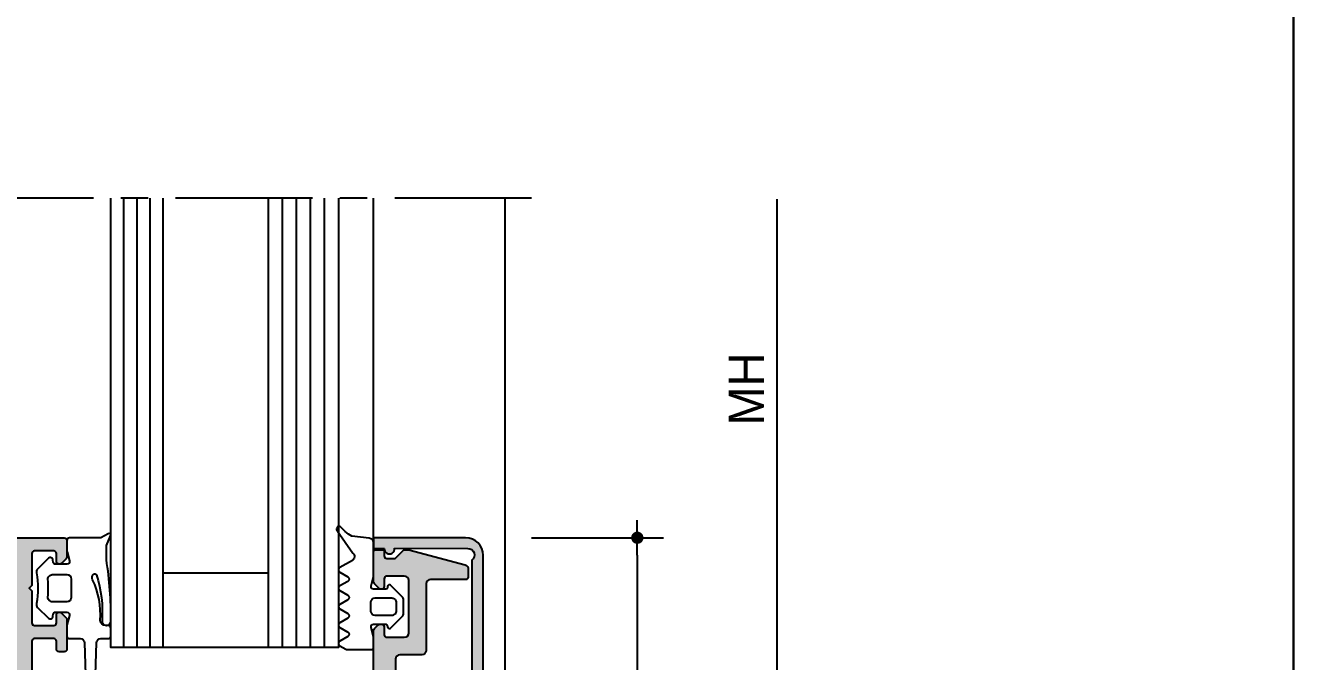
# Model space of a CAD drawing. Header units: millimetres. Extents: x -153 to 2280, y 0 to 724.
# Drawn here: x 1517.6 to 1590, y 510.1 to 546.4 of the extents above; entities that cross this region are included whole.
import ezdxf

# ---------------------------------------------------------------- set-up
doc = ezdxf.new("R2010")
doc.units = ezdxf.units.MM
doc.header["$LTSCALE"] = 0.025
doc.header["$MEASUREMENT"] = 0
doc.linetypes.add('CENTER', pattern=[2, 1.25, -0.25, 0.25, -0.25])
doc.layers.get('0').update_dxf_attribs({"lineweight": 5})
for name, color, linetype in [('ASSI', 1, 'CENTER'), ('FILL', 253, 'Continuous'), ('FINE', 7, 'Continuous'), ('GOMMA', 80, 'Continuous'), ('GROSSA', 8, 'Continuous'), ('MARCHIO', 7, 'Continuous'), ('QUOTE', 254, 'Continuous'), ('VETRO', 140, 'Continuous')]:
    doc.layers.add(name, color=color, linetype=linetype)
doc.styles.add('Aluk Text', font='GOTHIC.TTF')
doc.styles.get("Standard").update_dxf_attribs({"font": 'arial.ttf'})
doc.dimstyles.new('SCALA_1-2$0', dxfattribs={"dimtxt": 2, "dimasz": 1, "dimexe": 1.5, "dimexo": 1.5, "dimgap": 1, "dimtad": 3, "dimlfac": 2, "dimdsep": 46, "dimtxsty": 'Standard', "dimblk1": 'PUNTO', "dimblk2": 'PUNTO', "dimsah": 1, "dimcen": 0, "dimclrt": 2, "dimaunit": 1, "dimadec": 0, "dimazin": 0, "dimtfac": 0.7, "dimtmove": 0, "dimatfit": 3, "dimldrblk": 'PUNTO', "dimfxl": 1, "dimtolj": 2, "dimarcsym": 0})

# ---------------------------------------------------------------- blocks, each defined once
blk = doc.blocks.new('k0855')
at = {"layer": 'GROSSA'}
blk.add_lwpolyline([(11.64999999999986, 0.8000000000004093, -0.4142135623730784), (11.14999999999986, 0.3000000000004093), (0.2999999999997272, 0.3000000000000682), (0, 0), (-0.3000000000001819, 0.3000000000000682), (-11.15000000000009, 0.2999999999997272, -0.4142135623731075), (-11.65000000000009, 0.7999999999997272), (-11.65000000000009, 3.300000000000637, 0.414213562373095), (-12.15000000000009, 3.800000000000637), (-19.75, 3.800000000000523, -0.414213562373095), (-20.25, 4.300000000000523), (-20.25, 8.300000000000523, 0.4142135623730795), (-20.55000000000018, 8.600000000000477), (-21.59774739507475, 8.600000000000477, 0.3394542588633896), (-21.88752514296152, 8.377645713531251), (-23.65000000000009, 1.800000000000523), (-23.65000000000009, 1.24487273393197), (-22.65000000000009, 0.2448727339319703), (-22.65000000000009, -0.6999999999995907, -0.4142135623731159), (-22.95000000000027, -0.9999999999995453), (-23.5, -0.9999999999995453, 0.414213562373109), (-23.65000000000009, -1.149999999999523), (-23.65000000000009, -2.049999999999272, 0.4142135623730534), (-23.5, -2.19999999999925), (-19.97426406871182, -2.199999999999363, 0.1989123673796788), (-19.76213203435577, -2.112132034355341), (-19.237867965644, -1.587867965643682, 0.1989123673796275), (-19.15000000000009, -1.37573593128775), (-19.15000000000009, -1.299999999999613, 0.4142135623731283), (-19.45000000000027, -0.9999999999995453), (-20.35000000000014, -0.9999999999995453, -0.414213562373095), (-20.65000000000009, -0.699999999999477), (-20.65000000000009, 1.300000000000637, -0.414213562373095), (-20.15000000000009, 1.800000000000637), (-14.15000000000009, 1.800000000000637, -0.414213562373095), (-13.65000000000009, 1.300000000000637), (-13.65000000000009, -0.699999999999477, -0.414213562373095), (-13.95000000000005, -0.9999999999995453), (-14.85000000000014, -0.9999999999995453, 0.414213562373095), (-15.15000000000009, -1.2999999999995), (-15.15000000000009, -1.475735931287431, 0.1989123673796724), (-15.06213203435618, -1.687867965643477), (-14.63786796564318, -2.112132034356478, 0.1989123673796574), (-14.42573593128691, -2.200000000000387), (14.42573593128782, -2.199999999999363, 0.1989123673796421), (14.63786796564386, -2.112132034355341), (15.06213203435573, -1.687867965643477, 0.1989123673796492), (15.14999999999964, -1.475735931287431), (15.14999999999964, -1.2999999999995, 0.4142135623731088), (14.84999999999991, -0.9999999999995453), (13.94999999999982, -0.9999999999995453, -0.414213562373095), (13.64999999999986, -0.699999999999477), (13.64999999999986, 1.300000000000637, -0.414213562373095), (14.14999999999986, 1.800000000000637), (20.13763493782221, 1.800000000000637, -0.414213562373095), (20.63763493782221, 1.300000000000637), (20.63763493782221, -0.699999999999477, -0.414213562373095), (20.33763493782226, -0.9999999999995453), (19.43763493782217, -0.9999999999995453, 0.4142135623731283), (19.13763493782221, -1.299999999999613), (19.13763493782221, -1.37573593128775, 0.198912367379612), (19.22550290346635, -1.587867965643682), (19.74976697217789, -2.112132034355341, 0.1989123673796789), (19.96189900653394, -2.199999999999363), (23.48763493782212, -2.19999999999925, 0.4142135623730674), (23.63763493782221, -2.049999999999272), (23.63763493782221, -1.149999999999523, 0.4142135623731507), (23.48763493782235, -0.9999999999995453), (22.93763493782217, -0.9999999999995453, -0.414213562373095), (22.63763493782221, -0.6999999999995907), (22.63763493782221, 0.2448727339319703), (23.63763493782221, 1.24487273393197), (23.63763493782221, 1.800000000000523), (21.91487984844571, 8.229409522551805, 0.3394542588633856), (21.43191693530116, 8.600000000000477), (20.53763493782208, 8.600000000000477, 0.4142135623730811), (20.23763493782235, 8.300000000000523), (20.23763493782212, 4.300000000000523, -0.414213562373095), (19.73763493782212, 3.800000000000523), (12.14999999999986, 3.800000000000637, 0.414213562373095), (11.64999999999986, 3.300000000000637)], format="xyb", close=True, dxfattribs=at)
blk = doc.blocks.new('PUNTO')
blk.add_line((-1, 0), (1, 0))
at = {"const_width": 0.35}
blk.add_lwpolyline([(-0.1750000000000114, 0, 1), (0.1750000000000114, 0, 1)], format="xyb", close=True, dxfattribs=at)
blk = doc.blocks.new('*D51')
at = {"layer": 'Defpoints', "color": 0, "transparency": 16777216}
for p in [(1545.010005218912, 517.1267846382935), (1545.010005218912, 492.1184577240328), (1552.553437739289, 492.1184577240328)]:
    blk.add_point(p, dxfattribs=at)
at = {"layer": 'QUOTE', "color": 0, "lineweight": -2, "transparency": 16777216}
for p, q in [((1546.510005218912, 517.1267846382935), (1554.053437739288, 517.1267846382935)), ((1552.553437739288, 516.1267846382935), (1552.553437739289, 493.1184577240328)), ((1546.510005218912, 492.1184577240328), (1554.053437739289, 492.1184577240328))]:
    blk.add_line(p, q, dxfattribs=at)
for p, rotation in [((1552.553437739288, 517.1267846382935), 90), ((1552.553437739289, 492.1184577240328), 270)]:
    blk.add_blockref('PUNTO', p, dxfattribs=dict(at, rotation=rotation))
at = {"layer": 'QUOTE', "color": 2, "transparency": 16777216, "insert": (1550.503131824944, 504.6226211811626), "char_height": 2, "attachment_point": 5, "rotation": 90, "style": 'Aluk Text'}
blk.add_mtext('\\A2;50', dxfattribs=at)

msp = doc.modelspace()

# ---------------------------------------------------------------- hatches: boundary and pattern name
at = {"layer": 'FILL'}
h = msp.add_hatch(color=256, dxfattribs=at)
edge = h.paths.add_edge_path()
edge.add_arc((1526.856332909465, 507.2179170336269), 0.1548696487026567, 1.85579808222559, 88.26417584624318, ccw=False)
edge.add_line((1527.011121328528, 507.2229323514939), (1527.011121328528, 506.6350643858504))
edge.add_arc((1526.861121328528, 506.6350643858504), 0.1500000000001478, 315.0000000000269, 359.99999999999454, ccw=False)
edge.add_line((1526.967187345706, 506.5289983686724), (1526.70505531135, 506.2668663343164))
edge.add_arc((1526.582996328528, 506.3889253171384), 0.1726174689163832, 185.3160638226787, 315.0000000000033, ccw=False)
edge.add_line((1526.411121328528, 506.3729323514944), (1526.411121328528, 506.6229323514944))
edge.add_arc((1526.261121328528, 506.6229323514945), 0.1499999999999773, 359.9999999999837, 450)
edge.add_line((1526.261121328528, 506.7729323514944), (1525.776676678475, 506.7729323514944))
edge.add_arc((1525.776676678475, 506.6229323514945), 0.1500000000000057, 90.00000000001086, 150.0000000000191)
edge.add_line((1525.646772867907, 506.6979323514944), (1525.040555085258, 505.6479323514944))
edge.add_line((1525.040555085258, 505.6479323514944), (1524.910651274691, 505.5729323514944))
edge.add_line((1524.910651274691, 505.5729323514944), (1524.863196646744, 505.5729323514944))
edge.add_line((1524.863196646744, 505.5729323514944), (1524.713196646745, 505.7229323514945))
edge.add_line((1524.713196646745, 505.7229323514945), (1524.563196646744, 505.5729323514944))
edge.add_line((1524.563196646744, 505.5729323514944), (1524.066121328528, 505.5729323514944))
edge.add_line((1524.066121328528, 505.5729323514944), (1523.916121328528, 505.7229323514945))
edge.add_line((1523.916121328528, 505.7229323514945), (1523.766121328528, 505.5729323514944))
edge.add_line((1523.766121328528, 505.5729323514944), (1523.271121328528, 505.5729323514944))
edge.add_line((1523.271121328528, 505.5729323514944), (1523.121121328528, 505.7229323514945))
edge.add_line((1523.121121328528, 505.7229323514945), (1522.971121328528, 505.5729323514944))
edge.add_line((1522.971121328528, 505.5729323514944), (1522.476121328528, 505.5729323514944))
edge.add_line((1522.476121328528, 505.5729323514944), (1522.326121328528, 505.7229323514944))
edge.add_line((1522.326121328528, 505.7229323514944), (1522.176121328528, 505.5729323514944))
edge.add_line((1522.176121328528, 505.5729323514944), (1521.681121328528, 505.5729323514944))
edge.add_line((1521.681121328528, 505.5729323514944), (1521.531121328529, 505.7229323514945))
edge.add_line((1521.531121328528, 505.7229323514945), (1521.381121328528, 505.5729323514944))
edge.add_line((1521.381121328528, 505.5729323514944), (1520.886121328529, 505.5729323514944))
edge.add_line((1520.886121328528, 505.5729323514944), (1520.736121328528, 505.7229323514945))
edge.add_line((1520.736121328528, 505.7229323514945), (1520.586121328528, 505.5729323514944))
edge.add_line((1520.586121328528, 505.5729323514944), (1520.091121328529, 505.5729323514944))
edge.add_line((1520.091121328529, 505.5729323514944), (1519.941121328528, 505.7229323514944))
edge.add_line((1519.941121328528, 505.7229323514944), (1519.791121328528, 505.5729323514944))
edge.add_line((1519.791121328528, 505.5729323514944), (1519.296121328528, 505.5729323514944))
edge.add_line((1519.296121328528, 505.5729323514944), (1519.146121328528, 505.7229323514945))
edge.add_line((1519.146121328528, 505.7229323514945), (1518.995499108063, 505.5723101310292))
edge.add_arc((1518.961415990266, 504.6226212412618), 0.9503002926792825, 87.94461000808217, 272.0553899919109)
edge.add_line((1518.995499108063, 503.6729323514945), (1519.393621328529, 503.6729323514944))
edge.add_line((1519.393621328528, 503.6729323514944), (1519.543621328528, 503.5229323514944))
edge.add_line((1519.543621328528, 503.5229323514944), (1519.693621328528, 503.6729323514944))
edge.add_line((1519.693621328528, 503.6729323514944), (1520.188621328528, 503.6729323514944))
edge.add_line((1520.188621328528, 503.6729323514944), (1520.338621328528, 503.5229323514944))
edge.add_line((1520.338621328528, 503.5229323514944), (1520.488621328529, 503.6729323514944))
edge.add_line((1520.488621328528, 503.6729323514944), (1520.983621328528, 503.6729323514944))
edge.add_line((1520.983621328528, 503.6729323514944), (1521.133621328529, 503.5229323514944))
edge.add_line((1521.133621328528, 503.5229323514944), (1521.283621328528, 503.6729323514944))
edge.add_line((1521.283621328528, 503.6729323514944), (1521.778621328529, 503.6729323514944))
edge.add_line((1521.778621328529, 503.6729323514944), (1521.928621328529, 503.5229323514944))
edge.add_line((1521.928621328528, 503.5229323514944), (1522.078621328528, 503.6729323514944))
edge.add_line((1522.078621328528, 503.6729323514944), (1522.573621328528, 503.6729323514944))
edge.add_line((1522.573621328528, 503.6729323514944), (1522.723621328528, 503.5229323514944))
edge.add_line((1522.723621328528, 503.5229323514944), (1522.873621328528, 503.6729323514944))
edge.add_line((1522.873621328528, 503.6729323514944), (1523.368621328528, 503.6729323514944))
edge.add_line((1523.368621328528, 503.6729323514944), (1523.518621328528, 503.5229323514944))
edge.add_line((1523.518621328528, 503.5229323514944), (1523.668621328528, 503.6729323514944))
edge.add_line((1523.668621328528, 503.6729323514944), (1524.163621328528, 503.6729323514944))
edge.add_line((1524.163621328528, 503.6729323514944), (1524.313621328528, 503.5229323514944))
edge.add_line((1524.313621328528, 503.5229323514944), (1524.463621328528, 503.6729323514944))
edge.add_line((1524.463621328528, 503.6729323514944), (1524.910651274691, 503.6729323514944))
edge.add_arc((1524.910651274691, 503.5229323514944), 0.1500000000000057, 30.000000000029274, 90.00000000001091, ccw=False)
edge.add_line((1525.040555085258, 503.5979323514945), (1525.646772867907, 502.5479323514944))
edge.add_arc((1525.776676678475, 502.6229323514943), 0.149999999999877, 210.0000000000033, 270.0000000000434)
edge.add_line((1525.776676678475, 502.4729323514945), (1526.261121328528, 502.4729323514945))
edge.add_arc((1526.261121328528, 502.6229323514945), 0.1500000000000057, 270.0000000000109, 360.0000000000109)
edge.add_line((1526.411121328528, 502.6229323514945), (1526.411121328528, 502.8729323514945))
edge.add_arc((1526.583476317581, 502.8556092228293), 0.1732233616980132, 45.423370102855586, 174.2605660744399, ccw=False)
edge.add_line((1526.70505531135, 502.9789983686725), (1526.967187345706, 502.7168663343165))
edge.add_arc((1526.861121328528, 502.6108003171385), 0.1500000000001178, 2.1714186004828662e-11, 44.99999999997692, ccw=False)
edge.add_line((1527.011121328528, 502.6108003171386), (1527.011121328528, 502.0229323514945))
edge.add_arc((1526.860809907237, 502.0229323515061), 0.1503114212912067, 270.1165613831425, 359.99999999556894, ccw=False)
edge.add_line((1526.861115697563, 501.8726212412619), (1524.659427861099, 501.872621241262))
edge.add_arc((1524.659427861099, 502.022621241262), 0.1499999999999773, 180, 270, ccw=False)
edge.add_arc((1524.359427861099, 502.0226212412619), 0.1500000000000341, 2.171258662545267e-11, 90.0000000000217)
edge.add_line((1524.359427861099, 502.1726212412619), (1522.959427861099, 502.1726212412619))
edge.add_arc((1522.959427861099, 502.022621241262), 0.1499999999999773, 90, 180)
edge.add_arc((1522.659427861099, 502.022621241262), 0.1499999999999773, -90, 0, ccw=False)
edge.add_line((1522.659427861099, 501.872621241262), (1521.259427861099, 501.872621241262))
edge.add_arc((1521.259427861099, 502.022621241262), 0.1499999999999773, 180, 270, ccw=False)
edge.add_arc((1520.959427861099, 502.022621241262), 0.1499999999999773, 0, 90)
edge.add_line((1520.959427861099, 502.1726212412619), (1519.561115697586, 502.1726212412619))
edge.add_arc((1519.561115697586, 502.022621241262), 0.1499999999999773, 90, 180)
edge.add_arc((1519.261115697586, 502.022621241262), 0.1499999999999773, -90, 0, ccw=False)
edge.add_line((1519.261115697586, 501.872621241262), (1518.161115697586, 501.872621241262))
edge.add_arc((1518.161115697586, 501.722621241262), 0.1499999999999773, 90, 180)
edge.add_line((1518.011115697586, 501.722621241262), (1518.011115697586, 498.0226212412618))
edge.add_arc((1518.161115697586, 498.0226212412618), 0.1499999999999773, 180, 270)
edge.add_line((1518.161115697586, 497.8726212412619), (1519.261115697586, 497.8726212412619))
edge.add_arc((1519.261115697586, 498.0226212412618), 0.1500000000000057, 270.0000000000109, 359.9999999999891)
edge.add_line((1519.411115697586, 498.0226212412618), (1519.411115697586, 498.4726212412619))
edge.add_arc((1519.561115697586, 498.4726212412619), 0.1499999999999773, 90, 180, ccw=False)
edge.add_line((1519.561115697586, 498.6226212412619), (1519.861115697586, 498.622621241262))
edge.add_arc((1519.861115697586, 498.472621241262), 0.1500000000000057, -3.26281224261038e-11, 89.99999999998909, ccw=False)
edge.add_line((1520.011115697586, 498.4726212412619), (1520.011115697586, 496.7847532756178))
edge.add_arc((1519.861115697586, 496.7847532756179), 0.1500000000000909, 314.9999999999885, 359.99999999998374, ccw=False)
edge.add_line((1519.967181714764, 496.6786872584398), (1519.705049680408, 496.4165552240839))
edge.add_arc((1519.59898366323, 496.5226212412618), 0.149999999999957, 270.0000000000434, 315.00000000003837, ccw=False)
edge.add_line((1519.59898366323, 496.3726212412619), (1519.561115697586, 496.3726212412619))
edge.add_arc((1519.561115697586, 496.5226212412618), 0.1499999999999631, 179.9999999999946, 270, ccw=False)
edge.add_line((1519.411115697586, 496.5226212412618), (1519.411115697586, 496.9726212412619))
edge.add_arc((1519.261115697586, 496.9726212412618), 0.1500000000000341, 2.171258662545267e-11, 90.0000000000217)
edge.add_line((1519.261115697586, 497.1226212412619), (1518.161115697586, 497.122621241262))
edge.add_arc((1518.161115697586, 496.9726212412619), 0.1500000000000199, 90.0000000000217, 180.0000000000271)
edge.add_line((1518.011115697586, 496.9726212412619), (1518.011115697586, 495.1468340443811))
edge.add_line((1518.011115697586, 495.1468340443811), (1517.861115697586, 494.9976212412619))
edge.add_line((1517.861115697586, 494.9976212412619), (1518.011115697586, 494.8484084381428))
edge.add_line((1518.011115697586, 494.8484084381428), (1518.011115697586, 493.0226212412618))
edge.add_arc((1518.161115697586, 493.0226212412618), 0.1499999999999773, 179.9999999999946, 270)
edge.add_line((1518.161115697586, 492.8726212412619), (1519.261115697586, 492.8726212412619))
edge.add_arc((1519.261115697586, 493.0226212412619), 0.1500000000000199, 269.9999999999783, 359.9999999999837)
edge.add_line((1519.411115697586, 493.0226212412618), (1519.411115697586, 493.4726212412619))
edge.add_arc((1519.561115697586, 493.4726212412618), 0.1500000000000341, 89.99999999997829, 179.9999999999783, ccw=False)
edge.add_line((1519.561115697586, 493.6226212412619), (1519.59898366323, 493.6226212412619))
edge.add_arc((1519.59898366323, 493.4726212412619), 0.1499999999999346, 44.99999999996538, 89.99999999996737, ccw=False)
edge.add_line((1519.705049680408, 493.5786872584398), (1519.967181714764, 493.3165552240839))
edge.add_arc((1519.861115697586, 493.2104892069058), 0.1500000000000876, 1.63140612130519e-11, 45.00000000001148, ccw=False)
edge.add_line((1520.011115697586, 493.2104892069059), (1520.011115697586, 492.2726212412618))
edge.add_arc((1519.861115697586, 492.2726212412618), 0.1499999999999773, -90, 5.4001247917767614e-12, ccw=False)
edge.add_line((1519.861115697586, 492.1226212412619), (1465.511115697586, 492.1226212412619))
edge.add_arc((1465.511115697586, 492.6226212412619), 0.5, 180, 270, ccw=False)
edge.add_line((1465.011115697586, 492.6226212412619), (1465.011115697586, 516.6226212412619))
edge.add_arc((1465.511115697586, 516.6226212412619), 0.5, 90, 180, ccw=False)
edge.add_line((1465.511115697586, 517.1226212412619), (1519.861115697586, 517.1226212412619))
edge.add_arc((1519.861115697586, 516.9726212412619), 0.1499999999999631, -5.5138116294983774e-12, 90, ccw=False)
edge.add_line((1520.011115697586, 516.9726212412619), (1520.011115697586, 516.0347532756178))
edge.add_arc((1519.861115697586, 516.0347532756178), 0.149999999999892, -44.999999999984595, 1.0913936421275139e-11, ccw=False)
edge.add_line((1519.967181714764, 515.9286872584399), (1519.705049680408, 515.6665552240839))
edge.add_arc((1519.59898366323, 515.7726212412618), 0.1499999999999269, 270.00000000003257, 315.00000000003456, ccw=False)
edge.add_line((1519.59898366323, 515.6226212412619), (1519.561115697586, 515.6226212412619))
edge.add_arc((1519.561115697586, 515.7726212412618), 0.1499999999999631, 179.9999999999946, 270, ccw=False)
edge.add_line((1519.411115697586, 515.7726212412618), (1519.411115697586, 516.2226212412619))
edge.add_arc((1519.261115697586, 516.2226212412619), 0.1500000000000341, 1.62844399690895e-11, 90.0000000000217)
edge.add_line((1519.261115697586, 516.3726212412619), (1518.161115697586, 516.3726212412619))
edge.add_arc((1518.161115697586, 516.2226212412619), 0.1499999999999631, 90, 180.0000000000054)
edge.add_line((1518.011115697586, 516.2226212412619), (1518.011115697586, 514.3968340443811))
edge.add_line((1518.011115697586, 514.3968340443811), (1517.861115697586, 514.2476212412619))
edge.add_line((1517.861115697586, 514.2476212412619), (1518.011115697586, 514.0984084381427))
edge.add_line((1518.011115697586, 514.0984084381427), (1518.011115697586, 512.2726212412618))
edge.add_arc((1518.161115697586, 512.2726212412618), 0.1499999999999773, 179.9999999999946, 270)
edge.add_line((1518.161115697586, 512.1226212412619), (1519.261115697586, 512.122621241262))
edge.add_arc((1519.261115697586, 512.272621241262), 0.1500000000000341, 269.9999999999783, 359.9999999999783)
edge.add_line((1519.411115697586, 512.272621241262), (1519.411115697586, 512.7226212412619))
edge.add_arc((1519.561115697586, 512.7226212412619), 0.1499999999999773, 90, 180.0000000000054, ccw=False)
edge.add_line((1519.561115697586, 512.8726212412619), (1519.59898366323, 512.8726212412619))
edge.add_arc((1519.59898366323, 512.722621241262), 0.149999999999892, 45.00000000001529, 90.00000000001091, ccw=False)
edge.add_line((1519.705049680408, 512.8286872584399), (1519.967181714764, 512.566555224084))
edge.add_arc((1519.861115697586, 512.4604892069061), 0.1500000000000072, -3.802824721788056e-11, 44.99999999996538, ccw=False)
edge.add_line((1520.011115697586, 512.460489206906), (1520.011115697586, 510.7726212412618))
edge.add_arc((1519.861115697586, 510.7726212412618), 0.1499999999999773, -90, 5.4001247917767614e-12, ccw=False)
edge.add_line((1519.861115697586, 510.6226212412619), (1519.561115697586, 510.622621241262))
edge.add_arc((1519.561115697586, 510.7726212412619), 0.1499999999999204, 180.0000000000217, 270.00000000002166, ccw=False)
edge.add_line((1519.411115697586, 510.7726212412618), (1519.411115697586, 511.222621241262))
edge.add_arc((1519.261115697586, 511.222621241262), 0.1499999999999773, 0, 90)
edge.add_line((1519.261115697586, 511.372621241262), (1518.161115697586, 511.372621241262))
edge.add_arc((1518.161115697586, 511.222621241262), 0.1499999999999773, 90, 180)
edge.add_line((1518.011115697586, 511.222621241262), (1518.011115697586, 507.5226212412618))
edge.add_arc((1518.161115697586, 507.5226212412618), 0.1499999999999773, 180, 270)
edge.add_line((1518.161115697586, 507.3726212412619), (1519.261115697586, 507.3726212412618))
edge.add_arc((1519.261115697586, 507.2226212412618), 0.1499999999999773, 0, 90, ccw=False)
edge.add_arc((1519.561115697586, 507.2226212412618), 0.1499999999999773, 180, 270)
edge.add_line((1519.561115697586, 507.0726212412618), (1520.959427861099, 507.0726212412618))
edge.add_arc((1520.959427861099, 507.2226212412618), 0.1499999999999773, 270, 360)
edge.add_arc((1521.259427861099, 507.2226212412618), 0.1499999999999773, 90, 180, ccw=False)
edge.add_line((1521.259427861099, 507.3726212412618), (1522.659427861099, 507.3726212412618))
edge.add_arc((1522.659427861099, 507.2226212412618), 0.1499999999999773, 0, 90, ccw=False)
edge.add_arc((1522.959427861099, 507.2226212412618), 0.1499999999999773, 180, 270)
edge.add_line((1522.959427861099, 507.0726212412618), (1524.359427861099, 507.0726212412618))
edge.add_arc((1524.359427861099, 507.2226212412618), 0.1500000000000341, 269.9999999999783, 359.9999999999783)
edge.add_arc((1524.659427861099, 507.2226212412618), 0.1499999999999773, 90, 180, ccw=False)
edge.add_line((1524.659427861099, 507.3726212412618), (1526.8610240989, 507.3726212412618))
edge.add_line((1526.8610240989, 507.3726212412618), (1526.861024098901, 507.3727156151157))
edge = h.paths.add_edge_path(flags=16)
edge.add_line((1466.161115697586, 493.1226212412619), (1467.611115697586, 493.1226212412619))
edge.add_arc((1467.611115697586, 493.2726212412619), 0.1499999999999915, 270.0000000000054, 359.9999999999946)
edge.add_line((1467.761115697586, 493.2726212412619), (1467.761115697586, 494.4726212412619))
edge.add_arc((1467.911115697586, 494.4726212412619), 0.1500000000000199, 89.9999999999946, 180.0000000000054, ccw=False)
edge.add_line((1467.911115697586, 494.6226212412619), (1468.361115697586, 494.6226212412619))
edge.add_arc((1468.361115697586, 494.4726212412619), 0.1500000000000199, -5.5138116294983774e-12, 90.0000000000054, ccw=False)
edge.add_line((1468.511115697586, 494.4726212412619), (1468.511115697586, 493.2726212412619))
edge.add_arc((1468.661115697586, 493.2726212412619), 0.1500000000000341, 180, 270)
edge.add_line((1468.661115697586, 493.1226212412619), (1471.511115697586, 493.1226212412619))
edge.add_line((1471.511115697586, 493.1226212412619), (1471.511115697586, 493.0226212412619))
edge.add_line((1471.511115697586, 493.0226212412619), (1491.261115697586, 493.0226212412619))
edge.add_line((1491.261115697586, 493.0226212412619), (1491.261115697586, 493.1226212412619))
edge.add_line((1491.261115697586, 493.1226212412619), (1494.261115697586, 493.1226212412618))
edge.add_line((1494.261115697586, 493.1226212412618), (1494.261115697586, 493.0226212412619))
edge.add_line((1494.261115697586, 493.0226212412619), (1514.011115697586, 493.0226212412618))
edge.add_line((1514.011115697586, 493.0226212412618), (1514.011115697586, 493.1226212412619))
edge.add_line((1514.011115697586, 493.1226212412619), (1516.861115697586, 493.1226212412619))
edge.add_arc((1516.861115697586, 493.2726212412618), 0.1499999999999773, 270, 360)
edge.add_line((1517.011115697586, 493.2726212412618), (1517.011115697586, 515.9726212412619))
edge.add_arc((1516.861115697586, 515.9726212412619), 0.1500000000000057, 1.085629331272839e-11, 90.00000000001086)
edge.add_line((1516.861115697586, 516.1226212412619), (1514.011115697586, 516.1226212412619))
edge.add_line((1514.011115697586, 516.1226212412619), (1514.011115697586, 516.2226212412619))
edge.add_line((1514.011115697586, 516.2226212412619), (1494.261115697586, 516.2226212412619))
edge.add_line((1494.261115697586, 516.2226212412619), (1494.261115697586, 516.1226212412619))
edge.add_line((1494.261115697586, 516.1226212412619), (1491.261115697586, 516.1226212412619))
edge.add_line((1491.261115697586, 516.1226212412619), (1491.261115697586, 516.2226212412619))
edge.add_line((1491.261115697586, 516.2226212412619), (1471.511115697586, 516.2226212412619))
edge.add_line((1471.511115697586, 516.2226212412619), (1471.511115697586, 516.1226212412619))
edge.add_line((1471.511115697586, 516.1226212412619), (1468.661115697586, 516.1226212412619))
edge.add_arc((1468.661115697586, 515.9726212412619), 0.1500000000000057, 89.99999999998914, 179.9999999999891)
edge.add_line((1468.511115697586, 515.9726212412619), (1468.511115697586, 514.7726212412618))
edge.add_arc((1468.361115697586, 514.7726212412618), 0.1499999999999915, -89.99999999999471, 1.63140612130519e-11, ccw=False)
edge.add_line((1468.361115697586, 514.6226212412619), (1467.911115697586, 514.6226212412619))
edge.add_arc((1467.911115697586, 514.7726212412618), 0.1499999999999631, 179.9999999999946, 270.0000000000054, ccw=False)
edge.add_line((1467.761115697586, 514.7726212412618), (1467.761115697586, 515.9726212412618))
edge.add_arc((1467.611115697586, 515.9726212412618), 0.1499999999999915, 5.42814665636471e-12, 90.00000000000541)
edge.add_line((1467.611115697586, 516.1226212412619), (1466.161115697586, 516.1226212412619))
edge.add_arc((1466.161115697586, 515.9726212412619), 0.1499999999999915, 90.00000000000541, 180.0000000000163)
edge.add_line((1466.011115697586, 515.9726212412618), (1466.011115697586, 493.2726212412618))
edge.add_arc((1466.161115697586, 493.2726212412618), 0.1500000000000057, 179.9999999999891, 269.9999999999891)
h = msp.add_hatch(color=256, dxfattribs=at)
edge = h.paths.add_edge_path()
edge.add_line((1538.699217806973, 516.5284189306498), (1542.883558717134, 516.5225749985317))
edge.add_arc((1542.883558717132, 516.1475749985325), 0.3749999999992042, -53.13010235390237, 89.99999999978718, ccw=False)
edge.add_line((1543.108558717133, 515.8475749985341), (1543.108558717135, 493.3975749985312))
edge.add_arc((1542.883558717133, 493.0975749985329), 0.3749999999998352, -89.99999999999562, 53.13010235375822, ccw=False)
edge.add_line((1542.883558717133, 492.7225749985331), (1538.699214697418, 492.7200171124539))
edge.add_arc((1538.409418293252, 492.7518299332463), 0.2915373242559918, 353.735357096992, 542.0693384539909)
edge.add_line((1538.118071092036, 492.7413028359224), (1537.51000521891, 492.7193319070821))
edge.add_line((1537.51000521891, 492.7193319070821), (1537.51000521891, 492.119728192337))
edge.add_line((1537.51000521891, 492.119728192337), (1542.758327865477, 492.118457741154))
edge.add_arc((1542.758558717134, 493.1184577145077), 0.9999999999999393, 269.9867731742742, 360.0000000000024)
edge.add_line((1543.758558717133, 493.1184577145077), (1543.758558717133, 516.1267847680155))
edge.add_arc((1542.758558717133, 516.1267847680155), 1, 359.9999999999976, 449.970815914152)
edge.add_line((1542.759068075499, 517.1267846382925), (1537.510009161452, 517.1295881771064))
edge.add_line((1537.510009161452, 517.1295881771064), (1537.510009161452, 516.5299844005561))
edge.add_line((1537.510009161452, 516.5299844005561), (1538.118058604894, 516.5075633813082))
edge.add_arc((1538.409397934031, 516.4968206287627), 0.291537324256004, 177.8882506344226, 366.2222319914212)
h = msp.add_hatch(color=256, dxfattribs=at)
edge = h.paths.add_edge_path()
edge.add_arc((1539.010005218911, 510.1976212412615), 0.25, 90, 180)
edge.add_line((1538.760005218911, 510.1976212412615), (1538.76000521891, 504.7726212412614))
edge.add_line((1538.76000521891, 504.7726212412614), (1538.61000521891, 504.6226212412615))
edge.add_line((1538.61000521891, 504.6226212412615), (1538.76000521891, 504.4726212412614))
edge.add_line((1538.76000521891, 504.4726212412614), (1538.76000521891, 499.0476212412615))
edge.add_arc((1539.01000521891, 499.0476212412615), 0.25, 180, 270)
edge.add_line((1539.01000521891, 498.7976212412615), (1540.260005218911, 498.7976212412615))
edge.add_arc((1540.260005218911, 498.5476212412615), 0.25, 0, 90, ccw=False)
edge.add_line((1540.510005218911, 498.5476212412615), (1540.510005218911, 494.7476212412615))
edge.add_arc((1540.760005218911, 494.7476212412615), 0.25, 180, 270)
edge.add_line((1540.760005218911, 494.4976212412615), (1542.760005218911, 494.4976212412615))
edge.add_arc((1542.760005218911, 494.3476212412615), 0.1500000000000341, -2.1714186004828662e-11, 89.99999999997829, ccw=False)
edge.add_line((1542.910005218911, 494.3476212412614), (1542.910005218911, 493.8237475437242))
edge.add_arc((1542.760005218911, 493.8237475437242), 0.1500000000000057, -74.99999999999449, 1.0913936421275139e-11, ccw=False)
edge.add_line((1542.798828075676, 493.6788586697808), (1539.510005218911, 492.7976212412615))
edge.add_line((1539.510005218911, 492.7976212412615), (1539.232441585876, 492.7976212412615))
edge.add_line((1539.232441585877, 492.7976212412615), (1538.732441585877, 493.2976212412615))
edge.add_line((1538.732441585877, 493.2976212412615), (1538.260005218911, 493.2976212412615))
edge.add_arc((1538.260005218911, 493.1476212412614), 0.1500000000000341, 90.0000000000217, 180.0000000000217)
edge.add_line((1538.110005218911, 493.1476212412614), (1538.110005218911, 492.8726212412615))
edge.add_arc((1538.035005218911, 492.8726212412615), 0.07500000000001705, -89.99999999997829, 2.1714186004828662e-11, ccw=False)
edge.add_line((1538.035005218911, 492.7976212412615), (1537.585005218911, 492.7976212412615))
edge.add_arc((1537.585005218911, 492.8726212412615), 0.07500000000001705, 179.9999999999783, 269.9999999999783, ccw=False)
edge.add_line((1537.510005218911, 492.8726212412615), (1537.510005218911, 494.6354892069056))
edge.add_arc((1537.660005218911, 494.6354892069056), 0.1500000000000341, 135.0000000000077, 180.0000000000109, ccw=False)
edge.add_line((1537.553939201733, 494.7415552240836), (1537.816071236089, 495.0036872584395))
edge.add_arc((1537.922137253267, 494.8976212412615), 0.149999999999967, 89.99999999997829, 134.9999999999731, ccw=False)
edge.add_line((1537.922137253267, 495.0476212412615), (1537.960005218911, 495.0476212412615))
edge.add_arc((1537.960005218911, 494.8976212412614), 0.1500000000000483, -1.63140612130519e-11, 89.99999999998909, ccw=False)
edge.add_line((1538.110005218911, 494.8976212412614), (1538.110005218911, 494.4476212412615))
edge.add_arc((1538.260005218911, 494.4476212412615), 0.1500000000000057, 180.0000000000109, 270.0000000000109)
edge.add_line((1538.260005218911, 494.2976212412615), (1539.260005218911, 494.2976212412615))
edge.add_arc((1539.260005218911, 494.5476212412615), 0.25, 270, 360)
edge.add_line((1539.510005218911, 494.5476212412615), (1539.510005218911, 497.5476212412615))
edge.add_arc((1539.260005218911, 497.5476212412615), 0.25, 0, 90)
edge.add_line((1539.260005218911, 497.7976212412615), (1538.260005218911, 497.7976212412615))
edge.add_arc((1538.260005218911, 497.6476212412615), 0.1500000000000057, 89.99999999998914, 179.9999999999891)
edge.add_line((1538.110005218911, 497.6476212412615), (1538.110005218911, 497.1976212412615))
edge.add_arc((1537.960005218911, 497.1976212412615), 0.1499999999999773, -90, 0, ccw=False)
edge.add_line((1537.960005218911, 497.0476212412615), (1537.872137253267, 497.0476212412615))
edge.add_arc((1537.872137253267, 497.1976212412615), 0.1500000000000057, 225.0000000000384, 270.0000000000434, ccw=False)
edge.add_line((1537.766071236089, 497.0915552240834), (1537.553939201732, 497.3036872584399))
edge.add_arc((1537.660005218911, 497.4097532756179), 0.1500000000001479, 179.9999999999403, 224.9999999999424, ccw=False)
edge.add_line((1537.51000521891, 497.4097532756181), (1537.510005218911, 511.8354892069054))
edge.add_arc((1537.660005218911, 511.8354892069054), 0.1500000000000625, 135.0000000000153, 180.0000000000109, ccw=False)
edge.add_line((1537.553939201733, 511.9415552240835), (1537.766071236089, 512.1536872584394))
edge.add_arc((1537.872137253267, 512.0476212412614), 0.1500000000000273, 89.99999999996737, 134.9999999999654, ccw=False)
edge.add_line((1537.872137253267, 512.1976212412613), (1537.960005218911, 512.1976212412613))
edge.add_arc((1537.960005218911, 512.0476212412614), 0.1499999999999204, 2.1714186004828662e-11, 90.00000000002171, ccw=False)
edge.add_line((1538.110005218911, 512.0476212412615), (1538.110005218911, 511.5976212412614))
edge.add_arc((1538.260005218911, 511.5976212412614), 0.1500000000000057, 180.0000000000109, 270.0000000000109)
edge.add_line((1538.260005218911, 511.4476212412615), (1539.260005218911, 511.4476212412615))
edge.add_arc((1539.260005218911, 511.6976212412615), 0.25, 270, 360)
edge.add_line((1539.510005218911, 511.6976212412615), (1539.510005218911, 514.6914387101726))
edge.add_arc((1539.260005218911, 514.6914387101726), 0.25, 0, 90)
edge.add_line((1539.260005218911, 514.9414387101726), (1538.260005218911, 514.9414387101726))
edge.add_arc((1538.260005218911, 514.7914387101727), 0.1500000000000057, 89.99999999998914, 179.9999999999891)
edge.add_line((1538.110005218911, 514.7914387101727), (1538.110005218911, 514.3414387101726))
edge.add_arc((1537.960005218911, 514.3414387101726), 0.1500000000000057, 269.99999999998914, 359.99999999999454, ccw=False)
edge.add_line((1537.960005218911, 514.1914387101726), (1537.922137253267, 514.1914387101726))
edge.add_arc((1537.922137253267, 514.3414387101727), 0.1500000000000341, 224.999999999977, 269.99999999996743, ccw=False)
edge.add_line((1537.816071236089, 514.2353726929947), (1537.553939201733, 514.4975047273505))
edge.add_arc((1537.660005218911, 514.6035707445285), 0.1500000000000374, 179.9999999999891, 224.9999999999923, ccw=False)
edge.add_line((1537.510005218911, 514.6035707445285), (1537.510005218911, 516.3664387101726))
edge.add_arc((1537.585005218911, 516.3664387101726), 0.07500000000001705, 90.00000000002171, 180.0000000000217, ccw=False)
edge.add_line((1537.585005218911, 516.4414387101726), (1538.035005218911, 516.4414387101726))
edge.add_arc((1538.035005218911, 516.3664387101727), 0.074999999999946, 1.0913936421275139e-11, 90.00000000002171, ccw=False)
edge.add_line((1538.110005218911, 516.3664387101727), (1538.110005218911, 516.0914387101726))
edge.add_arc((1538.260005218911, 516.0914387101726), 0.1499999999999773, 180, 270)
edge.add_line((1538.260005218911, 515.9414387101726), (1538.732441585877, 515.9414387101726))
edge.add_line((1538.732441585877, 515.9414387101726), (1539.232441585877, 516.4414387101726))
edge.add_line((1539.232441585877, 516.4414387101726), (1539.510005218911, 516.4414387101726))
edge.add_line((1539.510005218911, 516.4414387101726), (1542.724709980186, 515.5800611654844))
edge.add_arc((1542.660005218911, 515.3385797089121), 0.2499999999999802, -6.480149750132114e-12, 74.99999999999761, ccw=False)
edge.add_line((1542.910005218911, 515.3385797089121), (1542.910005218911, 514.8914387101726))
edge.add_arc((1542.760005218911, 514.8914387101727), 0.1499999999999204, 269.9999999999783, 359.9999999999783, ccw=False)
edge.add_line((1542.760005218911, 514.7414387101727), (1540.760005218911, 514.7414387101726))
edge.add_arc((1540.760005218911, 514.4914387101726), 0.25, 90, 180)
edge.add_line((1540.510005218911, 514.4914387101726), (1540.510005218911, 510.6976212412615))
edge.add_arc((1540.260005218911, 510.6976212412615), 0.25, -90, 0, ccw=False)
edge.add_line((1540.260005218911, 510.4476212412615), (1539.010005218911, 510.4476212412615))

# ---------------------------------------------------------------- linework, layer by layer
at = {"layer": 'ASSI', "ltscale": 250}
msp.add_line((1546.524455073652, 536.5010398911489), (1462.510005217639, 536.5010398911489), dxfattribs=at)
at = {"layer": 'FINE'}
for p, q in [((1537.510005218911, 516.3664387101726), (1537.510005218911, 536.5010398911489)), ((1545.010005218911, 443.9053262860043), (1545.010005218911, 536.5010398911489))]:
    msp.add_line(p, q, dxfattribs=at)
at = {"layer": 'GOMMA'}
for points in [[(1537.510005218911, 510.8945299757173), (1537.510005218911, 511.4202266053056, 0.04008518434644911), (1537.504894092855, 511.484049462071), (1537.365116344968, 512.0057071189519, -0.4931454260312356), (1537.510005218911, 512.1945299757173), (1538.198799142058, 512.1945299757169, -0.3888787318528493), (1538.298418611867, 512.1032455499917), (1538.304318072934, 512.0358144014422, 0.6370702608073786), (1538.474648220862, 511.9738192975983), (1539.136781914208, 512.6359529909444, 0.1989123673796624), (1539.210005218911, 512.8127296862409), (1539.210005218911, 513.5763302651936, 0.1989123673796531), (1539.136781914208, 513.7531069604903), (1538.474648220862, 514.4152406538362, 0.637070260807382), (1538.304318072934, 514.3532455499924), (1538.298418611867, 514.2858144014428, -0.3888787318528493), (1538.198799142058, 514.1945299757176), (1537.510005218911, 514.1945299757173, -0.4931454260312984), (1537.365116344968, 514.3833528324827), (1537.510005218911, 514.9240854714907), (1537.510005218911, 516.8445299757174, 0.414213562373095), (1537.260005218911, 517.0945299757174), (1536.269706938475, 517.2126808764084, -0.07546705698885331), (1535.888463316774, 517.4895051808054), (1535.609586237623, 517.7572524927042, 0.8769764629927514), (1535.449775356909, 517.5063996581808), (1536.329527187458, 516.2433785301165, -0.5220051325606435), (1536.294698167724, 515.8346361661553), (1535.585005217732, 515.4248947524447, 0.5773502698239583), (1535.585005216903, 515.1650871311667), (1536.044531498614, 514.8997795095928, -0.5773502700173055), (1536.044531497861, 514.6399718882712), (1535.585005218361, 514.3746642715913, 0.5773502704903818), (1535.585005217424, 514.1148566501632), (1536.044531498353, 513.8495490260716, -0.5773502691896144), (1536.044531498353, 513.5897414049363), (1535.585005218166, 513.3244337867113, 0.5773502699886969), (1535.585005217424, 513.0646261653961), (1536.044531498353, 512.7993185415303, -0.5773502691896144), (1536.044531498353, 512.539510920395), (1535.585005218166, 512.27420330217, 0.5773502699886969), (1535.585005217424, 512.0143956808548), (1536.044531498353, 511.749088056989, -0.5773502691896142), (1536.044531498353, 511.4892804358536), (1535.585005218166, 511.223972815356, 0.5773502699886992), (1535.585005217424, 510.9641651940409), (1535.930616954471, 510.7646261652739, 0.1316524980088336), (1536.005616954687, 510.7445299757172), (1537.360005218911, 510.7445299757173, 0.4142135623731505)], [(1520.011115697586, 515.0226212412617, -0.4142135623730276), (1520.261115697586, 514.7726212412617), (1520.261115697586, 513.7226212412619, -0.4142135623730981), (1520.011115697586, 513.4726212412619), (1519.172313841668, 513.472621241262, -0.4410091218320271), (1518.92333944942, 513.7452431776261, 0.04533686841581869), (1518.92333944942, 514.7499993048978, -0.4410091218321683), (1519.172313841668, 515.0226212412618)], [(1538.544266885573, 512.6945299757173), (1537.593465029655, 512.6945299757175, -0.4142135623730284), (1537.343465029655, 512.9445299757175), (1537.343465029655, 513.4445299757173, -0.414213562373095), (1537.593465029655, 513.6945299757173), (1538.544266885574, 513.6945299757173, -0.4410091218320472), (1538.793241277821, 513.4219080393531), (1538.793241277821, 512.9671519120815, -0.4410091218321642)]]:
    msp.add_lwpolyline(points, format="xyb", close=True, dxfattribs=at)
msp.add_lwpolyline([(1521.61099771717, 508.1149416391529), (1521.703668486131, 511.1303008433709, -0.4052432957209562), (1521.953550505715, 511.372621241262), (1522.361115697586, 511.372621241262, 0.4142135623730672), (1522.511115697586, 511.522621241262), (1522.511115697586, 511.9726212412619, 0.4142135623730916), (1522.361115697586, 512.122621241262), (1522.211115697586, 512.1226212412619, -0.414213562373095), (1521.911115697586, 512.4226212412619, 0.1286776343090358), (1521.477699322003, 514.7254502843451, -0.3865361286483825), (1521.53237131093, 515.0572672684854, -0.522670335346423), (1521.689561368735, 515.0097716460537, -0.0977940455191428), (1522.013737796681, 512.3764623048751, 1.011468768470314), (1522.513529393576, 512.3897232450365, 0.04380891343036498), (1522.261115697586, 515.8688634208788), (1522.261115697586, 516.6762110797481), (1522.502838716117, 517.2327854800478, 0.7195149494985378), (1522.361923820484, 517.3596853511305), (1521.942346912192, 517.1226212412619), (1520.161115697586, 517.1226212412619, 0.414213562373095), (1520.011115697586, 516.9726212412619), (1520.011115697586, 516.3719246116736, 0.06554346281524528), (1520.016226823643, 516.3331017549083), (1520.15600457153, 515.8114440980273, -0.4931454260313073), (1520.011115697586, 515.622621241262), (1519.322321774439, 515.6226212412619, -0.3888787318529617), (1519.22270230463, 515.7139056669871), (1519.209809046501, 515.861276281758, 0.6370702608074451), (1518.954313824609, 515.9542689375238), (1518.339056731487, 515.339011844402, 0.2448502030393978), (1518.26965639206, 515.1186821058748, -0.08777722502794418), (1518.26965639206, 513.3765603766491, 0.2448502030393947), (1518.339056731487, 513.1562306381219), (1518.954313824609, 512.540973545, 0.6370702608069253), (1519.209809046501, 512.6339662007655), (1519.22270230463, 512.7813368155364, -0.3888787318529617), (1519.322321774439, 512.8726212412616), (1520.011115697586, 512.8726212412619, -0.4931454260313065), (1520.156004571529, 512.6837983844965), (1520.011115697586, 512.1430657454885), (1520.011115697586, 511.522621241262, 0.4142135623730882), (1520.161115697586, 511.3726212412619), (1520.768680889457, 511.372621241262, -0.4052432957209554), (1521.018562909041, 511.1303008433711), (1521.111233678002, 508.1149416391529, 0.9697392325154702)], format="xyb", dxfattribs=at)
at = {"layer": 'GROSSA'}
msp.add_lwpolyline([(1465.511115697586, 517.1226212412619), (1519.861115697586, 517.1226212412619, -0.4142135623731228), (1520.011115697586, 516.9726212412619), (1520.011115697586, 516.0347532756178, -0.1989123673796406), (1519.967181714764, 515.9286872584399), (1519.705049680408, 515.6665552240839, -0.1989123673796712), (1519.59898366323, 515.6226212412619), (1519.561115697586, 515.6226212412619, -0.4142135623731504), (1519.411115697586, 515.7726212412618), (1519.411115697586, 516.2226212412619, 0.4142135623731228), (1519.261115697586, 516.3726212412619), (1518.161115697586, 516.3726212412619, 0.4142135623731505), (1518.011115697586, 516.2226212412619), (1518.011115697586, 514.3968340443811), (1517.861115697586, 514.2476212412619), (1518.011115697586, 514.0984084381427), (1518.011115697586, 512.2726212412618, 0.4142135623731504), (1518.161115697586, 512.1226212412619), (1519.261115697586, 512.122621241262, 0.4142135623730673), (1519.411115697586, 512.272621241262), (1519.411115697586, 512.7226212412619, -0.4142135623731505), (1519.561115697586, 512.8726212412619), (1519.59898366323, 512.8726212412619, -0.1989123673796406), (1519.705049680408, 512.8286872584399), (1519.967181714764, 512.566555224084, -0.1989123673796898), (1520.011115697586, 512.460489206906), (1520.011115697586, 510.7726212412618, -0.4142135623731228), (1519.861115697586, 510.6226212412619), (1519.561115697586, 510.622621241262, -0.414213562373095), (1519.411115697586, 510.7726212412618), (1519.411115697586, 511.222621241262, 0.4142135623731228), (1519.261115697586, 511.372621241262), (1518.161115697586, 511.372621241262, 0.4142135623731227), (1518.011115697586, 511.222621241262), (1518.011115697586, 507.5226212412618, 0.4142135623730807)], format="xyb", dxfattribs=at)
msp.add_lwpolyline([(1538.699217806973, 516.5284189306498), (1542.883558717133, 516.5225749985317, -0.7207592200530415), (1543.108558717133, 515.8475749985341), (1543.108558717136, 493.3975749985312, -0.7207592200534798), (1542.883558717133, 492.7225749985331), (1538.699214697418, 492.7200171124539, 1.075506706590505), (1538.118071092036, 492.7413028359224), (1537.51000521891, 492.7193319070821), (1537.51000521891, 492.119728192337), (1542.758327865477, 492.118457741154, 0.4142811788749139), (1543.758558717133, 493.1184577145077), (1543.758558717133, 516.1267847680155, 0.4140643826233402), (1542.759068075499, 517.1267846382925), (1537.510009161452, 517.1295881771064), (1537.510009161452, 516.5299844005561), (1538.118058604894, 516.5075633813082, 1.07550670659048)], format="xyb", close=True, dxfattribs=at)
at = {"layer": 'MARCHIO'}
for points in [[(1380.000001680686, 397.0000000202921), (1380.000001680686, 694.0000000202922), (1590.000001680686, 694.0000000202922), (1590.000001680686, 397.0000000202921)], [(1590.000002271638, 693.9999996358029), (1380.000002271638, 693.9999996358029), (1380.000002271638, 396.9999996358029), (1590.000002271638, 396.9999996358029)]]:
    msp.add_lwpolyline(points, close=True, dxfattribs=at)
at = {"layer": 'QUOTE'}
msp.add_line((1560.524455073652, 507.1226212412618), (1560.524455073652, 536.439261025111), dxfattribs=at)
at = {"layer": 'VETRO'}
for p, q in [((1523.260005217639, 510.8726212412618), (1523.260005217639, 536.5010398911489)), ((1524.010005217639, 510.8726212412618), (1524.010005217639, 536.5010398911489)), ((1524.760005217639, 510.8726212412618), (1524.760005217639, 536.5010398911489)), ((1525.510005217639, 510.8726212412618), (1525.510005217639, 536.5010398911489)), ((1531.510005217639, 510.8726212412618), (1531.510005217639, 536.5010398911489)), ((1532.310005217639, 510.8726212412618), (1532.310005217639, 536.5010398911489)), ((1533.110005217639, 510.8726212412618), (1533.110005217639, 536.5010398911489)), ((1533.910005217639, 510.8726212412618), (1533.910005217639, 536.5010398911489)), ((1534.710005217639, 510.8726212412618), (1534.710005217639, 536.5010398911489)), ((1525.510005217639, 515.1226212412619), (1531.510005217639, 515.1226212412619))]:
    msp.add_line(p, q, dxfattribs=at)
msp.add_lwpolyline([(1535.510005217639, 536.5010398911489), (1535.510005217639, 510.8726212412618), (1522.510005217639, 510.8726212412618), (1522.510005217639, 536.5010398911489)], dxfattribs=at)

# ---------------------------------------------------------------- block references
at = {"layer": 'QUOTE', "xscale": -0.5, "yscale": 0.5, "zscale": 0.5, "rotation": 270}
msp.add_blockref('k0855', (1538.61000521891, 504.6226212412615), dxfattribs=at)

# ---------------------------------------------------------------- texts
at = {"layer": 'QUOTE', "color": 2, "insert": (1558.774455073652, 525.6088831048104), "char_height": 2, "attachment_point": 5, "rotation": 90, "style": 'Aluk Text'}
msp.add_mtext('\\A2;MH', dxfattribs=at)

# ---------------------------------------------------------------- dimensions: what is measured, and where the dimension line sits
at = {"layer": 'QUOTE'}
dim = msp.add_linear_dim(base=(1552.553437739289, 492.1184577240328), p1=(1545.010005218911, 517.1267846382933), p2=(1545.010005218911, 492.1184577240326), angle=90, dimstyle='SCALA_1-2$0', override={"dimdec": 1, "dimtxsty": 'Aluk Text'}, dxfattribs=at)
dim.commit()
dim.dimension.update_dxf_attribs({"geometry": '*D51', "text_midpoint": (1550.503131824944, 504.6226211811626)})

doc.saveas('drawing.dxf')
